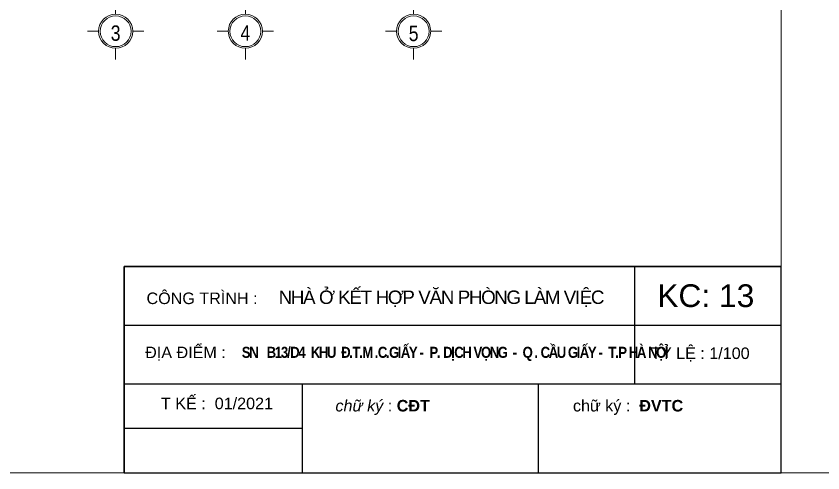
# Model space of a CAD drawing. Extents: x -165145 to 691808, y -202842 to 311040.
# Drawn here: x 651196 to 662702, y 153938 to 160457 of the extents above; entities that cross this region are included whole.
import ezdxf
from ezdxf.enums import TextEntityAlignment as Align

# ---------------------------------------------------------------- set-up
doc = ezdxf.new("R2010")
doc.units = 0
doc.header["$LTSCALE"] = 10
doc.header["$MEASUREMENT"] = 0
doc.linetypes.add('HIDDEN', pattern=[2.3807, 1.587, -0.7937])
for name, color, linetype, lineweight in [('DIM', 8, 'CONTINUOUS', 13), ('GE_KC_NETKHUAT', 9, 'HIDDEN', 20), ('KHUNG', 9, 'CONTINUOUS', 13), ('TEXT', 4, 'CONTINUOUS', 20)]:
    doc.layers.add(name, color=color, linetype=linetype, lineweight=lineweight)
doc.layers.add('KCS_BORDER', color=3, linetype='CONTINUOUS')
doc.layers.add('KCS_DIM', color=1, linetype='CONTINUOUS')
doc.styles.add('KCS_SMTEXT', font='arial.ttf', dxfattribs={"width": 0.7})
doc.styles.add('SMTEXT', font='arial.ttf', dxfattribs={"width": 0.7})
doc.styles.add('VNARIALH', font='', dxfattribs={"width": 0.75})
doc.styles.add('VnArialNarrowH', font='')
doc.styles.get('VNARIALH').set_extended_font_data('.VnArialH')
doc.styles.get('VnArialNarrowH').set_extended_font_data('.VnArial NarrowH')

# ---------------------------------------------------------------- blocks, each defined once
blk = doc.blocks.new('tentruc')
at = {"layer": 'DIM'}
for p, q in [((0, 311), (0, 516)), ((-516, 0), (-311, 0)), ((-516, 0), (-311, 0)), ((311, 0), (516, 0)), ((311, 0), (516, 0)), ((0, -516), (0, -311))]:
    blk.add_line(p, q, dxfattribs=at)
at = {"layer": 'DIM', "ltscale": 0.5}
blk.add_circle((0, 0), 311, dxfattribs=at)
at = {"layer": 'DIM'}
blk.add_circle((0, 0), 281, dxfattribs=at)
at = {"layer": 'DIM', "color": 7, "linetype": 'ByBlock', "ltscale": 0.5, "style": 'VNARIALH', "width": 1.1}
blk.add_attdef('A', text='', height=281, dxfattribs=at).set_placement((0, -107), align=Align.CENTER)
blk = doc.blocks.new('A$Ccffc6bf1')
at = {"layer": 'KCS_BORDER', "ltscale": 0.05}
for p, q in [((79729.7, 0), (79729.7, 2946.1)), ((79729.7, 2946.1), (89100, 2946.1))]:
    blk.add_line(p, q, dxfattribs=at)
blk.add_lwpolyline([(89100, 2946.1), (79729.7, 2946.1), (79729.7, 0), (89100, 0)], close=True, dxfattribs=at)
at = {"layer": 'KCS_DIM', "ltscale": 0.05}
for p, q in [((87005.2, 2946.1), (87005.2, 1270.3)), ((79729.7, 2108.2), (89100, 2108.2)), ((79729.7, 1270.3), (89100, 1270.3)), ((82273.4, 0), (82273.4, 1270.3)), ((85639.9, 0), (85639.9, 1270.3)), ((79729.7, 637.4), (82273.4, 637.4))]:
    blk.add_line(p, q, dxfattribs=at)
at = {"layer": 'KHUNG', "color": 7}
for points in [[(59400, 0), (89100, 0), (89100, 21000), (59400, 21000)], [(89100, 0), (118800, 0), (118800, 21000), (89100, 21000)]]:
    blk.add_lwpolyline(points, close=True, dxfattribs=at)
at = {"layer": 'TEXT'}
ref = blk.add_blockref('tentruc', (79607.5, 6302.8), dxfattribs=dict(at, xscale=-0.78125, yscale=0.78125, zscale=0.78125, rotation=180))
ref.add_attrib('A', '3', dxfattribs={"color": 7, "linetype": 'ByBlock', "ltscale": 0.5, "height": 219.7, "style": 'VnArialNarrowH'}).set_placement((79607.5, 6166.4), align=Align.CENTER)
ref = blk.add_blockref('tentruc', (81457.5, 6302.8), dxfattribs=dict(at, xscale=-0.78125, yscale=0.78125, zscale=0.78125, rotation=180))
ref.add_attrib('A', '4', dxfattribs={"color": 7, "linetype": 'ByBlock', "ltscale": 0.5, "height": 219.7, "style": 'VnArialNarrowH'}).set_placement((81457.5, 6169.4), align=Align.CENTER)
ref = blk.add_blockref('tentruc', (83857.5, 6302.8), dxfattribs=dict(at, xscale=-0.78125, yscale=0.78125, zscale=0.78125, rotation=180))
ref.add_attrib('A', '5', dxfattribs={"color": 7, "linetype": 'ByBlock', "ltscale": 0.5, "height": 219.7, "style": 'VnArialNarrowH'}).set_placement((83857.5, 6162.7), align=Align.CENTER)
at = {"layer": 'KCS_DIM', "ltscale": 0.05, "attachment_point": 1}
for s, insert, char_height, width, style in [('{\\W1;\\T0.9;NHÀ Ở KẾT HỢP VĂN PHÒNG LÀM VIỆC}', (81932.4, 2602.6), 191.52, 5096.799, 'KCS_SMTEXT'), ('{\\W1;KC: 13}', (87332.2, 2691.1), 324.188, 7187.985, 'KCS_SMTEXT'), ('{\\W1;CÔNG TRÌNH :}', (80047.7, 2573.8), 164.588, 5025.904, 'KCS_SMTEXT'), ('{\\W1;ĐỊA ĐIỂM :}', (80028.8, 1801.8), 164.588, 5025.904, 'KCS_SMTEXT'), ('{\\fArial|b1|i0|c0|p34;\\W0.85;\\T0.75; SN   B13/D4  KHU  Đ.T.M .C.GIẤY -  P. DỊCH VỌNG  -  Q . CẦU GIẤY -  T.P HÀ NỘI}', (81362.1, 1799.8), 158.0159, 5852.29, 'SMTEXT'), ('{\\W1;TỶ LỆ : 1/100}', (87243.9, 1789.7), 164.588, 5025.904, 'KCS_SMTEXT'), ('{\\W1;T KẾ :  01/2021}', (80254.2, 1073.8), 164.588, 5025.904, 'KCS_SMTEXT'), ('{\\fArial|b0|i1|c0|p34;\\W1;chữ ký\\fArial|b0|i0|c0|p34; : \\fArial|b1|i0|c0|p34;CĐT}', (82742.4, 1040.9), 164.588, 5025.904, 'KCS_SMTEXT'), ('{\\W1;chữ ký :  \\fArial|b1|i0|c0|p34;ĐVTC}', (86129.9, 1040.9), 164.588, 5025.904, 'KCS_SMTEXT')]:
    blk.add_mtext(s, dxfattribs=dict(at, insert=insert, char_height=char_height, width=width, style=style))

msp = doc.modelspace()

# ---------------------------------------------------------------- block references
at = {"layer": 'GE_KC_NETKHUAT'}
msp.add_blockref('A$Ccffc6bf1', (573008.10219, 153937.66595), dxfattribs=at)

doc.saveas('drawing.dxf')
